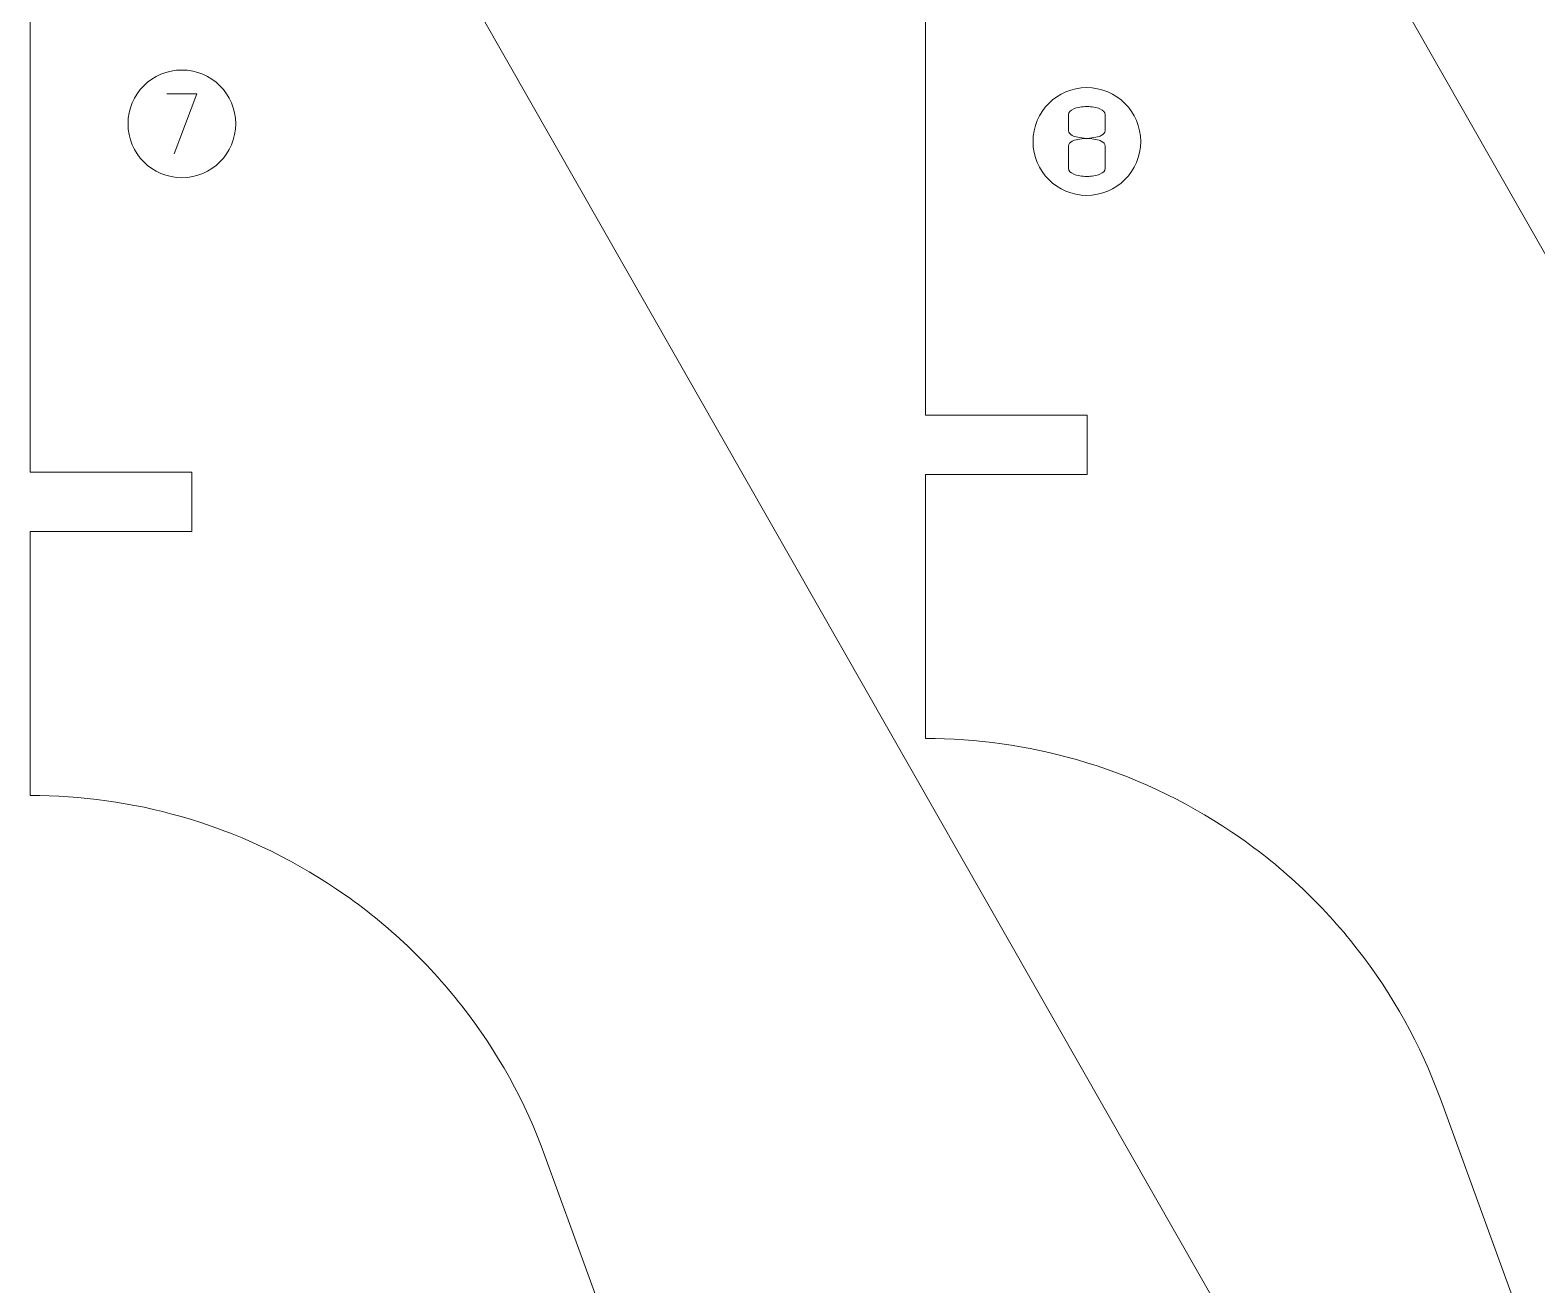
# Model space of a CAD drawing. Header units: inches. Extents: x -185 to 634, y 30 to 850.
# Drawn here: x -142.8 to 55.5, y 238.4 to 403.6 of the extents above; entities that cross this region are included whole.
import ezdxf

# ---------------------------------------------------------------- set-up
doc = ezdxf.new("R2010")
doc.units = ezdxf.units.IN
doc.header["$MEASUREMENT"] = 0
doc.layers.add('_U+00CD_U+00BC_U+00B2_U+00E3 1', color=7, linetype='Continuous')

msp = doc.modelspace()

# ---------------------------------------------------------------- linework, layer by layer
at = {"layer": '_U+00CD_U+00BC_U+00B2_U+00E3 1', "color": 116, "lineweight": 18, "true_color": 0x008837}
msp.add_lwpolyline([(-123.86, 387.29), (-120.85, 395.18), (-124.82, 395.18)], dxfattribs=at)
at = {"layer": '_U+00CD_U+00BC_U+00B2_U+00E3 1', "color": 7, "lineweight": 18, "true_color": 0xffffff}
for points in [[(-11.11, 469.04), (-10.46, 469.28), (-9.8, 469.46), (-9.13, 469.6), (-7.67, 469.9), (-6.18, 469.97), (-4.7, 469.81), (-3.22, 469.65), (-1.78, 469.25), (-0.43, 468.64), (0.93, 468.03), (2.18, 467.21), (3.28, 466.2), (4.38, 465.2), (5.32, 464.04), (6.05, 462.74), (6.05, 462.74), (163.75, 186.22), (163.75, 186.22), (164.49, 184.93), (165.16, 183.59), (165.76, 182.22), (167.56, 178.13), (168.69, 173.8), (169.13, 169.35), (169.57, 164.9), (169.31, 160.44), (168.35, 156.07), (167.4, 151.7), (165.77, 147.54), (163.51, 143.68), (161.25, 139.82), (158.42, 136.36), (155.08, 133.39), (155.08, 133.39), (50.81, 40.64), (50.81, 40.64), (49.34, 39.34), (47.64, 38.36), (45.77, 37.75), (44.35, 37.29), (42.88, 37.06), (41.39, 37.06), (41.39, 37.06), (37.32, 37.06), (37.32, 37.06), (36.33, 37.06), (35.34, 37.16), (34.37, 37.37), (32.91, 37.68), (31.52, 38.21), (30.23, 38.96), (28.94, 39.7), (27.78, 40.64), (26.78, 41.75), (25.79, 42.85), (24.97, 44.1), (24.37, 45.47), (23.76, 46.83), (23.38, 48.27), (23.22, 49.75), (23.07, 51.23), (23.14, 52.72), (23.45, 54.18), (23.76, 55.64), (24.3, 57.03), (25.04, 58.32), (25.04, 58.32), (55.17, 110.5), (55.17, 110.5), (61.13, 120.83), (65.41, 131.96), (67.89, 143.62), (70.36, 155.29), (70.99, 167.19), (69.74, 179.05), (68.77, 188.26), (66.69, 197.28), (63.53, 205.98), (63.53, 205.98), (42.8, 262.91), (42.8, 262.91), (40.21, 270.03), (36.53, 276.67), (31.87, 282.64), (27.2, 288.62), (21.65, 293.79), (15.37, 298.03), (9.08, 302.27), (2.21, 305.47), (-5.08, 307.56), (-11.56, 309.42), (-18.23, 310.36), (-24.96, 310.36), (-24.96, 310.36), (-24.96, 345.08), (-24.96, 345.08), (-24.96, 345.08), (-3.7, 345.08), (-3.7, 345.08), (-3.7, 345.08), (-3.7, 352.88), (-3.7, 352.88), (-3.7, 352.88), (-24.96, 352.88), (-24.96, 352.88), (-24.96, 352.88), (-24.96, 444.29), (-24.96, 444.29), (-24.96, 444.29), (-3.7, 444.29), (-3.7, 444.29), (-3.7, 444.29), (-3.7, 452.09), (-3.7, 452.09), (-3.7, 452.09), (-24.96, 452.09), (-24.96, 452.09), (-24.96, 453.68), (-24.74, 455.25), (-24.3, 456.78), (-23.81, 458.5), (-23.05, 460.12), (-22.05, 461.6), (-21.05, 463.08), (-19.83, 464.39), (-18.42, 465.49), (-17.01, 466.59), (-15.45, 467.46), (-13.77, 468.07), (-13.77, 468.07), (-11.11, 469.04), (-11.11, 469.04)], [(-128.95, 461.54), (-128.3, 461.78), (-127.64, 461.97), (-126.97, 462.11), (-125.51, 462.41), (-124.02, 462.48), (-122.54, 462.31), (-121.06, 462.15), (-119.62, 461.76), (-118.27, 461.14), (-116.91, 460.53), (-115.66, 459.71), (-114.56, 458.71), (-113.46, 457.71), (-112.53, 456.54), (-111.79, 455.25), (-111.79, 455.25), (45.91, 178.73), (45.91, 178.73), (46.65, 177.43), (47.32, 176.09), (47.92, 174.72), (49.72, 170.63), (50.85, 166.3), (51.29, 161.85), (51.73, 157.41), (51.47, 152.94), (50.51, 148.57), (49.56, 144.21), (47.93, 140.04), (45.67, 136.18), (43.41, 132.33), (40.58, 128.87), (37.24, 125.9), (37.24, 125.9), (-67.03, 33.14), (-67.03, 33.14), (-68.5, 31.84), (-70.2, 30.86), (-72.07, 30.26), (-73.49, 29.79), (-74.96, 29.56), (-76.45, 29.56), (-76.45, 29.56), (-80.52, 29.56), (-80.52, 29.56), (-81.52, 29.56), (-82.5, 29.66), (-83.47, 29.87), (-84.93, 30.18), (-86.32, 30.72), (-87.61, 31.46), (-88.9, 32.21), (-90.06, 33.14), (-91.06, 34.25), (-92.05, 35.36), (-92.87, 36.61), (-93.47, 37.97), (-94.08, 39.33), (-94.46, 40.77), (-94.62, 42.25), (-94.78, 43.74), (-94.7, 45.22), (-94.39, 46.68), (-94.08, 48.14), (-93.54, 49.53), (-92.8, 50.82), (-92.8, 50.82), (-62.67, 103.01), (-62.67, 103.01), (-56.71, 113.33), (-52.43, 124.46), (-49.95, 136.13), (-47.48, 147.79), (-46.85, 159.7), (-48.1, 171.55), (-49.07, 180.76), (-51.15, 189.78), (-54.32, 198.48), (-54.32, 198.48), (-75.04, 255.41), (-75.04, 255.41), (-77.63, 262.54), (-81.31, 269.17), (-85.97, 275.14), (-90.64, 281.12), (-96.19, 286.29), (-102.48, 290.53), (-108.76, 294.77), (-115.63, 297.98), (-122.92, 300.07), (-129.4, 301.92), (-136.07, 302.86), (-142.8, 302.86), (-142.8, 302.86), (-142.8, 337.59), (-142.8, 337.59), (-142.8, 337.59), (-121.54, 337.59), (-121.54, 337.59), (-121.54, 337.59), (-121.54, 345.38), (-121.54, 345.38), (-121.54, 345.38), (-142.8, 345.38), (-142.8, 345.38), (-142.8, 345.38), (-142.8, 436.8), (-142.8, 436.8), (-142.8, 436.8), (-121.54, 436.8), (-121.54, 436.8), (-121.54, 436.8), (-121.54, 444.59), (-121.54, 444.59), (-121.54, 444.59), (-142.8, 444.59), (-142.8, 444.59), (-142.8, 446.18), (-142.58, 447.75), (-142.14, 449.28), (-141.65, 451), (-140.89, 452.62), (-139.89, 454.1), (-138.89, 455.59), (-137.67, 456.89), (-136.26, 458), (-134.85, 459.1), (-133.29, 459.96), (-131.61, 460.58), (-131.61, 460.58), (-128.95, 461.54), (-128.95, 461.54)]]:
    msp.add_open_spline(points, degree=3, knots=[0, 0, 0, 0, 1, 1, 1, 2, 2, 2, 3, 3, 3, 4, 4, 4, 5, 5, 5, 6, 6, 6, 7, 7, 7, 8, 8, 8, 9, 9, 9, 10, 10, 10, 11, 11, 11, 12, 12, 12, 13, 13, 13, 14, 14, 14, 15, 15, 15, 16, 16, 16, 17, 17, 17, 18, 18, 18, 19, 19, 19, 20, 20, 20, 21, 21, 21, 22, 22, 22, 23, 23, 23, 24, 24, 24, 25, 25, 25, 26, 26, 26, 27, 27, 27, 28, 28, 28, 29, 29, 29, 30, 30, 30, 31, 31, 31, 32, 32, 32, 33, 33, 33, 34, 34, 34, 35, 35, 35, 36, 36, 36, 37, 37, 37, 38, 38, 38, 39, 39, 39, 40, 40, 40, 41, 41, 41, 42, 42, 42, 43, 43, 43, 44, 44, 44, 44], dxfattribs=at)
at = {"layer": '_U+00CD_U+00BC_U+00B2_U+00E3 1', "color": 116, "lineweight": 18, "true_color": 0x008837}
for points, knots in [([(-122.83, 384.15), (-118.93, 384.15), (-115.75, 387.33), (-115.75, 391.24), (-115.75, 395.14), (-118.93, 398.32), (-122.83, 398.32), (-126.74, 398.32), (-129.92, 395.14), (-129.92, 391.24), (-129.92, 387.33), (-126.74, 384.15), (-122.83, 384.15)], [0, 0, 0, 0, 1, 1, 1, 2, 2, 2, 3, 3, 3, 4, 4, 4, 4]), ([(-3.73, 381.82), (0.18, 381.82), (3.36, 385.01), (3.36, 388.91), (3.36, 392.81), (0.18, 396), (-3.73, 396), (-7.63, 396), (-10.81, 392.81), (-10.81, 388.91), (-10.81, 385.01), (-7.63, 381.82), (-3.73, 381.82)], [0, 0, 0, 0, 1, 1, 1, 2, 2, 2, 3, 3, 3, 4, 4, 4, 4]), ([(-6.13, 390.32), (-6.13, 390.09), (-5.96, 389.88), (-5.64, 389.7), (-5.31, 389.51), (-4.67, 389.39), (-3.73, 389.32), (-2.79, 389.39), (-2.15, 389.51), (-1.82, 389.7), (-1.49, 389.88), (-1.33, 390.09), (-1.33, 390.32), (-1.33, 390.32), (-1.33, 392.48), (-1.33, 392.48), (-1.33, 392.77), (-1.56, 393.01), (-2.02, 393.21), (-2.47, 393.41), (-3.04, 393.51), (-3.73, 393.51), (-4.41, 393.51), (-4.98, 393.41), (-5.44, 393.21), (-5.9, 393.01), (-6.13, 392.77), (-6.13, 392.48), (-6.13, 392.48), (-6.13, 390.32), (-6.13, 390.32)], [0, 0, 0, 0, 1, 1, 1, 2, 2, 2, 3, 3, 3, 4, 4, 4, 5, 5, 5, 6, 6, 6, 7, 7, 7, 8, 8, 8, 9, 9, 9, 10, 10, 10, 10]), ([(-3.73, 384.31), (-4.41, 384.31), (-4.98, 384.41), (-5.44, 384.61), (-5.9, 384.81), (-6.13, 385.05), (-6.13, 385.34), (-6.13, 385.34), (-6.13, 388.34), (-6.13, 388.34), (-6.13, 388.58), (-5.96, 388.79), (-5.64, 388.96), (-5.31, 389.14), (-4.67, 389.26), (-3.73, 389.32), (-2.79, 389.26), (-2.15, 389.14), (-1.82, 388.96), (-1.49, 388.79), (-1.33, 388.58), (-1.33, 388.34), (-1.33, 388.34), (-1.33, 385.34), (-1.33, 385.34), (-1.33, 385.05), (-1.56, 384.81), (-2.02, 384.61), (-2.47, 384.41), (-3.04, 384.31), (-3.73, 384.31)], [0, 0, 0, 0, 1, 1, 1, 2, 2, 2, 3, 3, 3, 4, 4, 4, 5, 5, 5, 6, 6, 6, 7, 7, 7, 8, 8, 8, 9, 9, 9, 10, 10, 10, 10])]:
    msp.add_open_spline(points, degree=3, knots=knots, dxfattribs=at)

doc.saveas('drawing.dxf')
